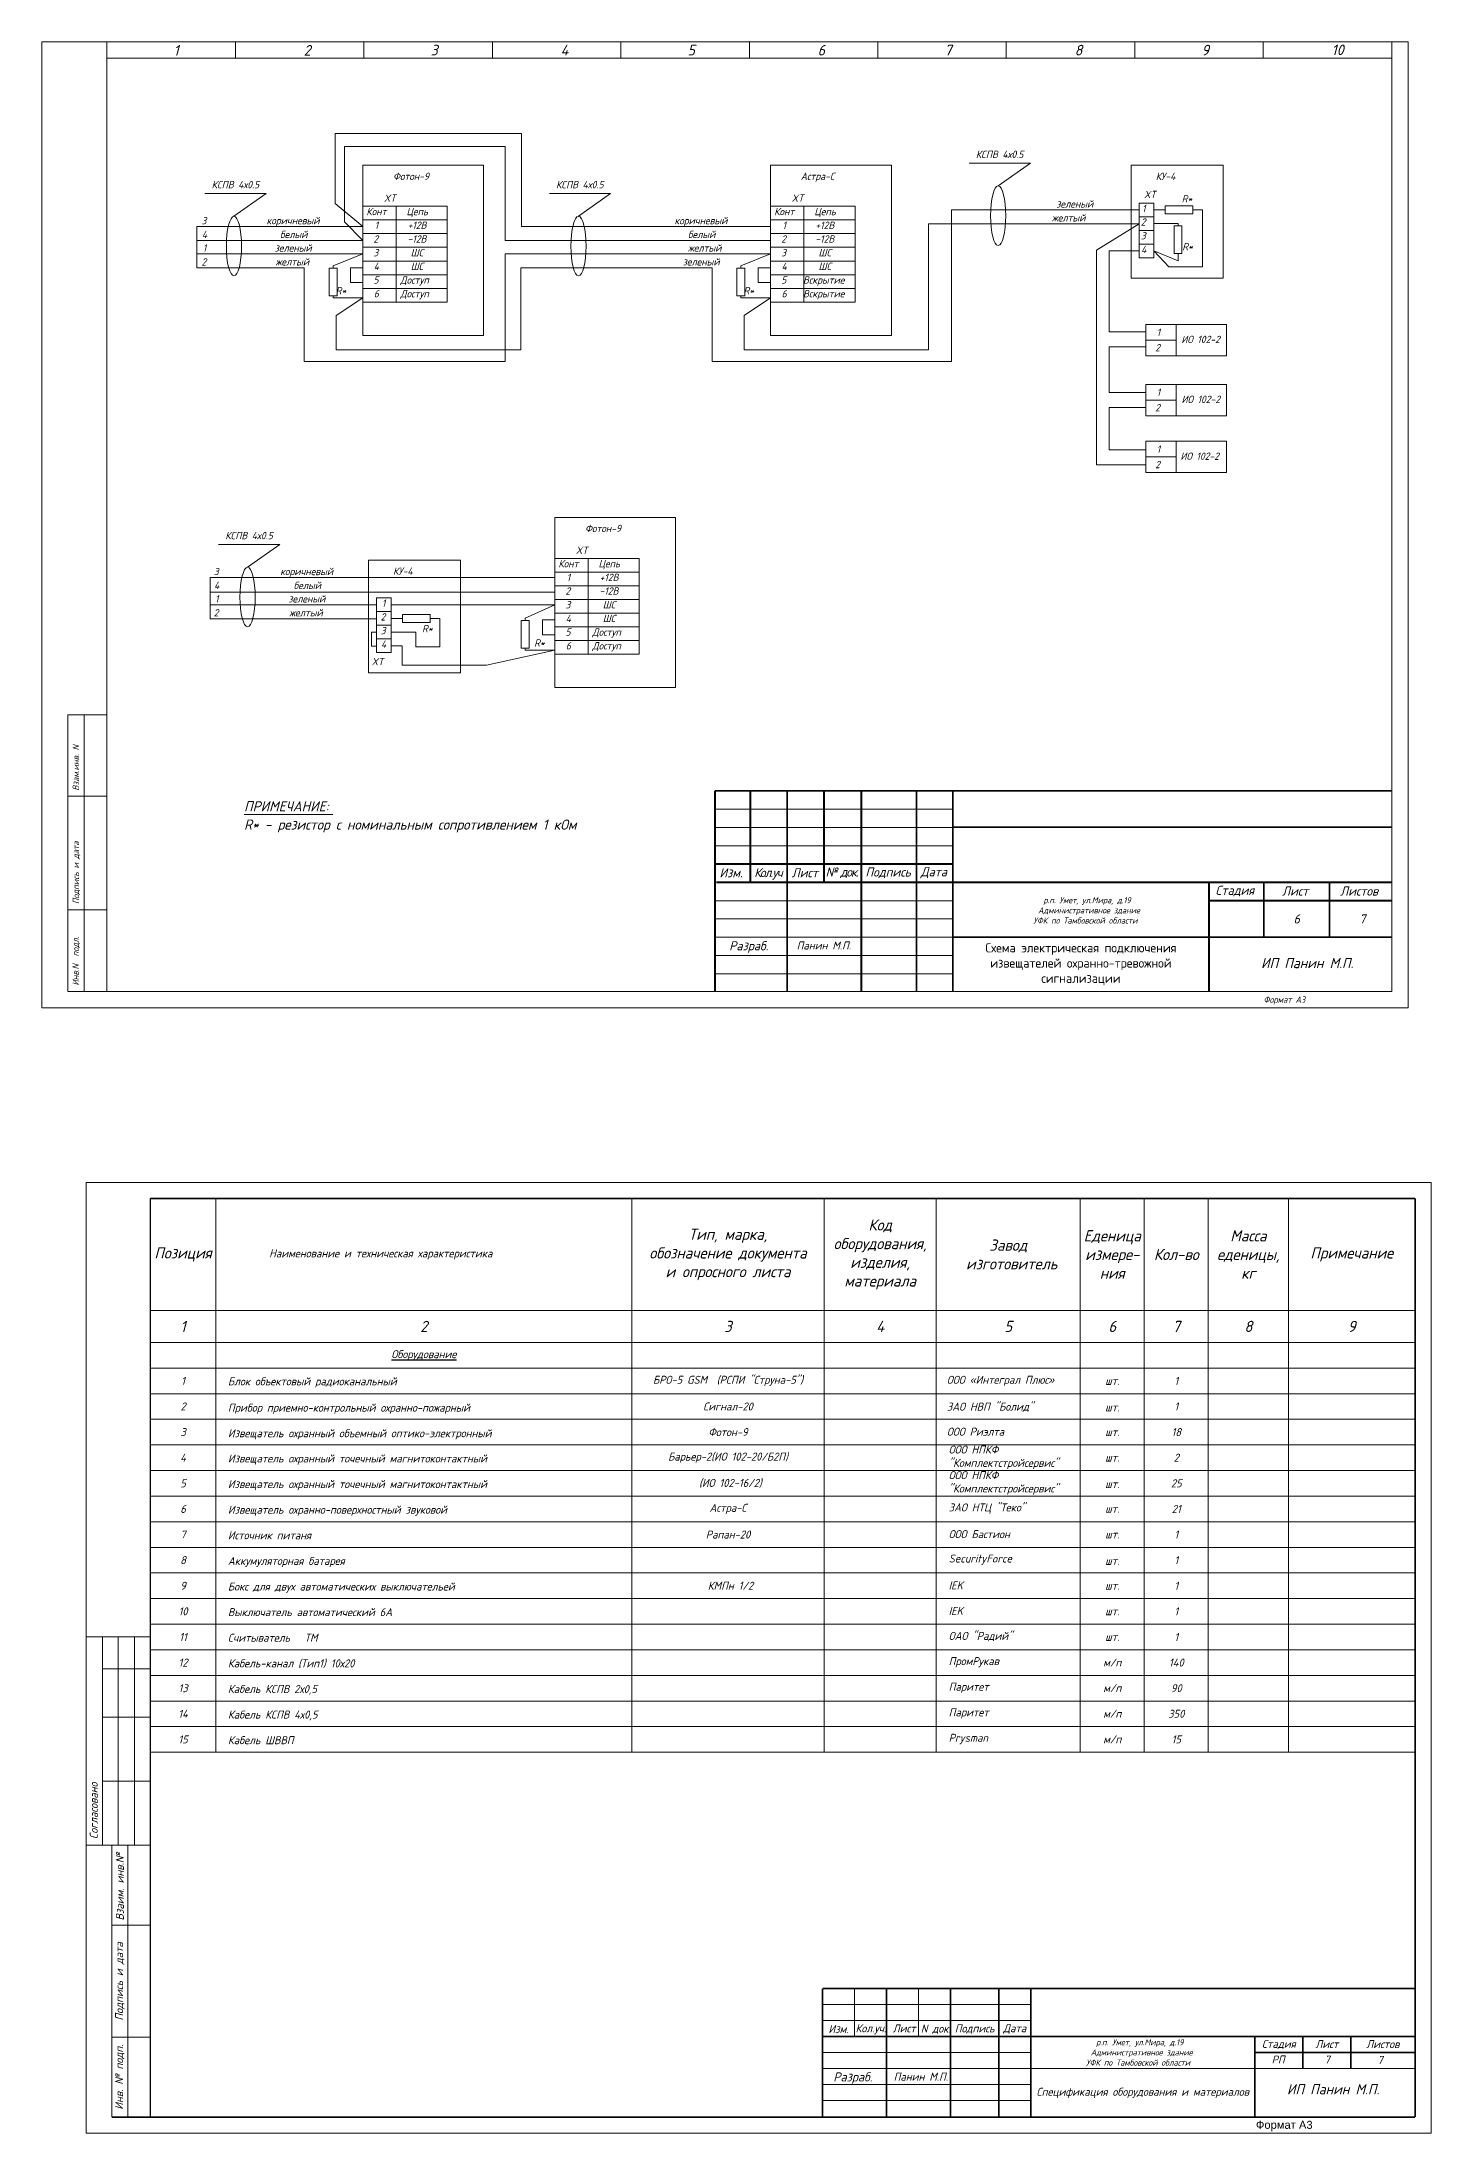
# Model space of a CAD drawing. Header units: inches. Extents: x 859 to 2125, y 393 to 1751.
# Drawn here: x 1647.5 to 1784.2, y 946.8 to 1152.6 of the extents above; entities that cross this region are included whole.
import ezdxf

# ---------------------------------------------------------------- set-up
doc = ezdxf.new("R2010")
doc.units = ezdxf.units.IN
doc.header["$MEASUREMENT"] = 0
doc.linetypes.add('Caddy_Solid', pattern=[0])
doc.linetypes.add('НЕВИДИМАЯ', pattern=[9.525, 6.35, -3.175])
doc.layers.add('DESC', color=7, linetype='Continuous')
doc.styles.get("Standard").update_dxf_attribs({"font": 'GOST_Common Italic_0.ttf'})

msp = doc.modelspace()

# ---------------------------------------------------------------- linework, layer by layer
at = {"layer": 'DESC', "linetype": 'Caddy_Solid', "lineweight": 15}
for p, q in [((1653.9, 1151.01), (1653.9, 1152.61)), ((1666.54, 1151.01), (1666.54, 1152.61)), ((1679.18, 1151.01), (1679.18, 1152.61)), ((1691.82, 1151.01), (1691.82, 1152.61)), ((1704.46, 1151.01), (1704.46, 1152.61)), ((1717.1, 1151.01), (1717.1, 1152.61)), ((1729.74, 1151.01), (1729.74, 1152.61)), ((1742.38, 1151.01), (1742.38, 1152.61)), ((1755.02, 1151.01), (1755.02, 1152.61)), ((1767.66, 1151.01), (1767.66, 1152.61)), ((1780.3, 1151.01), (1780.3, 1152.61)), ((1653.9, 1150.99), (1780.3, 1150.99)), ((1653.9, 1150.99), (1653.9, 1059.17)), ((1780.3, 1150.99), (1780.3, 1059.17)), ((1650.06, 1059.19), (1650.06, 1086.39)), ((1650.06, 1086.39), (1653.9, 1086.39)), ((1651.66, 1086.39), (1651.66, 1059.19)), ((1650.06, 1078.37), (1653.9, 1078.37)), ((1650.06, 1067.19), (1653.9, 1067.19)), ((1780.3, 1059.17), (1650.06, 1059.17))]:
    msp.add_line(p, q, dxfattribs=at)
at = {"layer": 'DESC', "color": 0, "lineweight": 15}
for p, q in [((1676.36, 1136.7), (1676.36, 1143.6)), ((1676.36, 1143.6), (1694.67, 1143.6)), ((1677.28, 1134.91), (1677.28, 1142.3)), ((1677.28, 1142.3), (1693.09, 1142.3)), ((1693.09, 1142.3), (1693.09, 1133.07)), ((1694.67, 1143.6), (1694.67, 1134.44)), ((1744.75, 1140.67), (1738.72, 1140.67)), ((1741.58, 1138.43), (1744.75, 1140.67)), ((1669.57, 1137.69), (1663.54, 1137.69)), ((1666.4, 1135.45), (1669.57, 1137.69)), ((1679.07, 1134.44), (1676.36, 1136.7)), ((1679.07, 1136.43), (1682.35, 1136.43)), ((1682.35, 1136.43), (1682.35, 1135.08)), ((1682.35, 1136.43), (1687.37, 1136.43)), ((1687.37, 1136.43), (1687.37, 1135.08)), ((1703.45, 1137.69), (1697.43, 1137.69)), ((1700.29, 1135.45), (1703.45, 1137.69)), ((1719.19, 1136.43), (1722.47, 1136.43)), ((1722.47, 1136.43), (1722.47, 1135.08)), ((1722.47, 1136.43), (1727.5, 1136.43)), ((1727.5, 1136.43), (1727.5, 1135.08)), ((1737, 1121.16), (1737, 1136.08)), ((1737, 1136.08), (1743.94, 1136.08)), ((1755.44, 1136.08), (1743.94, 1136.08)), ((1755.44, 1136.74), (1756.9, 1136.74)), ((1755.44, 1136.74), (1755.44, 1131.36)), ((1756.9, 1136.74), (1756.9, 1135.4)), ((1757.83, 1136.07), (1756.9, 1136.07)), ((1758.01, 1136.07), (1757.83, 1136.07)), ((1760.73, 1136.46), (1758.01, 1136.46)), ((1758.01, 1136.46), (1758.01, 1135.68)), ((1760.73, 1135.68), (1760.73, 1136.46)), ((1760.73, 1136.07), (1760.97, 1136.07)), ((1760.97, 1136.07), (1761.69, 1136.07)), ((1761.69, 1136.07), (1761.69, 1130.48)), ((1679.07, 1134.44), (1662.73, 1134.44)), ((1662.73, 1134.44), (1662.73, 1130.38)), ((1679.07, 1133.07), (1677.28, 1134.91)), ((1682.35, 1135.08), (1679.07, 1135.08)), ((1679.07, 1135.08), (1682.35, 1135.08)), ((1687.37, 1135.08), (1682.35, 1135.08)), ((1682.35, 1135.08), (1682.35, 1133.74)), ((1682.35, 1135.08), (1687.37, 1135.08)), ((1687.37, 1135.08), (1687.37, 1133.74)), ((1694.67, 1134.44), (1707.7, 1134.44)), ((1719.19, 1134.44), (1707.7, 1134.44)), ((1722.47, 1135.08), (1719.19, 1135.08)), ((1719.19, 1135.08), (1722.47, 1135.08)), ((1727.5, 1135.08), (1722.47, 1135.08)), ((1722.47, 1135.08), (1722.47, 1133.74)), ((1722.47, 1135.08), (1727.5, 1135.08)), ((1727.5, 1135.08), (1727.5, 1133.74)), ((1734.73, 1122.3), (1734.73, 1134.71)), ((1734.73, 1134.71), (1743.94, 1134.71)), ((1755.44, 1134.71), (1743.94, 1134.71)), ((1755.44, 1134.71), (1751.25, 1132.1)), ((1756.9, 1135.4), (1755.44, 1135.4)), ((1755.44, 1135.4), (1756.9, 1135.4)), ((1756.9, 1134.05), (1755.44, 1134.05)), ((1755.44, 1134.05), (1756.9, 1134.05)), ((1756.9, 1135.4), (1756.9, 1134.05)), ((1756.9, 1134.73), (1759.27, 1134.73)), ((1756.9, 1134.05), (1756.9, 1132.71)), ((1758.01, 1135.68), (1760.73, 1135.68)), ((1759.66, 1134.49), (1758.88, 1134.49)), ((1758.88, 1134.49), (1758.88, 1131.77)), ((1759.27, 1134.73), (1759.27, 1134.67)), ((1759.27, 1134.49), (1759.27, 1134.68)), ((1759.66, 1131.77), (1759.66, 1134.49)), ((1679.07, 1133.07), (1662.73, 1133.07)), ((1682.35, 1133.74), (1679.07, 1133.74)), ((1679.07, 1133.74), (1682.35, 1133.74)), ((1682.35, 1132.39), (1679.07, 1132.39)), ((1679.07, 1132.39), (1682.35, 1132.39)), ((1687.37, 1133.74), (1682.35, 1133.74)), ((1682.35, 1133.74), (1682.35, 1132.39)), ((1682.35, 1133.74), (1687.37, 1133.74)), ((1687.37, 1132.39), (1682.35, 1132.39)), ((1682.35, 1132.39), (1682.35, 1131.04)), ((1682.35, 1132.39), (1687.37, 1132.39)), ((1687.37, 1133.74), (1687.37, 1132.39)), ((1687.37, 1132.39), (1687.37, 1131.04)), ((1693.09, 1133.07), (1708.09, 1133.07)), ((1719.19, 1133.07), (1707.7, 1133.07)), ((1722.47, 1133.74), (1719.19, 1133.74)), ((1719.19, 1133.74), (1722.47, 1133.74)), ((1722.47, 1132.39), (1719.19, 1132.39)), ((1719.19, 1132.39), (1722.47, 1132.39)), ((1727.5, 1133.74), (1722.47, 1133.74)), ((1722.47, 1133.74), (1722.47, 1132.39)), ((1722.47, 1133.74), (1727.5, 1133.74)), ((1727.5, 1132.39), (1722.47, 1132.39)), ((1722.47, 1132.39), (1722.47, 1131.04)), ((1722.47, 1132.39), (1727.5, 1132.39)), ((1727.5, 1133.74), (1727.5, 1132.39)), ((1727.5, 1132.39), (1727.5, 1131.04)), ((1751.25, 1132.1), (1751.25, 1110.98)), ((1752.5, 1124.06), (1752.5, 1132.03)), ((1752.5, 1132.03), (1755.44, 1132.03)), ((1756.9, 1132.71), (1755.44, 1132.71)), ((1755.44, 1132.71), (1756.9, 1132.71)), ((1756.9, 1132.71), (1756.9, 1131.36)), ((1758.38, 1130.48), (1756.9, 1132.03)), ((1759.27, 1131.07), (1756.9, 1132.03)), ((1679.07, 1131.74), (1662.73, 1131.74)), ((1673.32, 1130.38), (1662.73, 1130.38)), ((1673.32, 1130.38), (1673.32, 1121.16)), ((1675.76, 1130.33), (1675.76, 1127.61)), ((1676.54, 1130.33), (1675.76, 1130.33)), ((1676.15, 1130.57), (1679.07, 1131.74)), ((1676.15, 1130.33), (1676.15, 1130.57)), ((1676.54, 1127.61), (1676.54, 1130.33)), ((1679.07, 1130.38), (1677.85, 1130.38)), ((1677.85, 1130.38), (1677.85, 1128.94)), ((1682.35, 1131.04), (1679.07, 1131.04)), ((1679.07, 1131.04), (1682.35, 1131.04)), ((1687.37, 1131.04), (1682.35, 1131.04)), ((1682.35, 1131.04), (1682.35, 1129.7)), ((1682.35, 1131.04), (1687.37, 1131.04)), ((1687.37, 1131.04), (1687.37, 1129.7)), ((1693.09, 1121.16), (1693.09, 1131.74)), ((1693.09, 1131.74), (1707.7, 1131.74)), ((1694.61, 1122.3), (1694.61, 1130.38)), ((1694.61, 1130.38), (1707.7, 1130.38)), ((1719.19, 1131.74), (1707.7, 1131.74)), ((1713.44, 1130.38), (1707.7, 1130.38)), ((1713.44, 1130.38), (1713.44, 1121.16)), ((1715.88, 1130.33), (1715.88, 1127.61)), ((1716.66, 1130.33), (1715.88, 1130.33)), ((1716.27, 1130.57), (1719.19, 1131.74)), ((1716.27, 1130.33), (1716.27, 1130.57)), ((1716.66, 1127.61), (1716.66, 1130.33)), ((1719.19, 1130.38), (1717.98, 1130.38)), ((1717.98, 1130.38), (1717.98, 1128.94)), ((1722.47, 1131.04), (1719.19, 1131.04)), ((1719.19, 1131.04), (1722.47, 1131.04)), ((1727.5, 1131.04), (1722.47, 1131.04)), ((1722.47, 1131.04), (1722.47, 1129.7)), ((1722.47, 1131.04), (1727.5, 1131.04)), ((1727.5, 1131.04), (1727.5, 1129.7)), ((1755.44, 1131.36), (1756.9, 1131.36)), ((1761.69, 1130.48), (1758.38, 1130.48)), ((1758.88, 1131.77), (1759.66, 1131.77)), ((1759.27, 1131.77), (1759.27, 1131.53)), ((1759.27, 1131.53), (1759.27, 1131.07)), ((1677.85, 1128.94), (1679.07, 1128.94)), ((1682.35, 1129.7), (1679.07, 1129.7)), ((1679.07, 1129.7), (1682.35, 1129.7)), ((1682.35, 1128.35), (1679.07, 1128.35)), ((1679.07, 1128.35), (1682.35, 1128.35)), ((1687.37, 1129.7), (1682.35, 1129.7)), ((1682.35, 1129.7), (1682.35, 1128.35)), ((1682.35, 1129.7), (1687.37, 1129.7)), ((1687.37, 1128.35), (1682.35, 1128.35)), ((1682.35, 1128.35), (1682.35, 1127)), ((1682.35, 1128.35), (1687.37, 1128.35)), ((1687.37, 1129.7), (1687.37, 1128.35)), ((1687.37, 1128.35), (1687.37, 1127)), ((1717.98, 1128.94), (1719.19, 1128.94)), ((1722.47, 1129.7), (1719.19, 1129.7)), ((1719.19, 1129.7), (1722.47, 1129.7)), ((1722.47, 1128.35), (1719.19, 1128.35)), ((1719.19, 1128.35), (1722.47, 1128.35)), ((1727.5, 1129.7), (1722.47, 1129.7)), ((1722.47, 1129.7), (1722.47, 1128.35)), ((1722.47, 1129.7), (1727.5, 1129.7)), ((1727.5, 1128.35), (1722.47, 1128.35)), ((1722.47, 1128.35), (1722.47, 1127)), ((1722.47, 1128.35), (1727.5, 1128.35)), ((1727.5, 1129.7), (1727.5, 1128.35)), ((1727.5, 1128.35), (1727.5, 1127)), ((1675.76, 1127.61), (1676.54, 1127.61)), ((1676.15, 1127.61), (1676.15, 1127.42)), ((1676.15, 1127.42), (1679.07, 1127.42)), ((1679.07, 1127.42), (1676.46, 1125.67)), ((1676.46, 1125.67), (1676.46, 1122.3)), ((1682.35, 1127), (1679.07, 1127)), ((1687.37, 1127), (1682.35, 1127)), ((1715.88, 1127.61), (1716.66, 1127.61)), ((1716.27, 1127.61), (1716.27, 1127.42)), ((1716.27, 1127.42), (1719.19, 1127.42)), ((1719.19, 1127.42), (1716.59, 1125.67)), ((1716.59, 1125.67), (1716.59, 1122.3)), ((1722.47, 1127), (1719.19, 1127)), ((1727.5, 1127), (1722.47, 1127)), ((1756.11, 1124.06), (1752.5, 1124.06)), ((1676.46, 1122.3), (1694.61, 1122.3)), ((1716.59, 1122.3), (1734.73, 1122.3)), ((1752.5, 1118.09), (1752.5, 1122.59)), ((1752.5, 1122.59), (1756.11, 1122.59)), ((1756.11, 1123.27), (1759.08, 1123.27)), ((1673.32, 1121.16), (1693.09, 1121.16)), ((1713.44, 1121.16), (1737, 1121.16)), ((1756.11, 1118.09), (1752.5, 1118.09)), ((1752.5, 1112.46), (1752.5, 1116.64)), ((1752.5, 1116.64), (1756.11, 1116.64)), ((1756.11, 1117.36), (1759.08, 1117.36)), ((1756.11, 1112.46), (1752.5, 1112.46)), ((1756.11, 1111.77), (1759.08, 1111.77)), ((1751.25, 1110.98), (1756.11, 1110.98)), ((1670.9, 1103.16), (1664.88, 1103.16)), ((1667.74, 1100.92), (1670.9, 1103.16)), ((1697.96, 1101.78), (1701.24, 1101.78)), ((1701.24, 1101.78), (1701.24, 1100.43)), ((1701.24, 1101.78), (1706.26, 1101.78)), ((1706.26, 1101.78), (1706.26, 1100.43)), ((1697.96, 1099.91), (1664.07, 1099.91)), ((1664.07, 1099.91), (1664.07, 1095.85)), ((1701.24, 1100.43), (1697.96, 1100.43)), ((1697.96, 1100.43), (1701.24, 1100.43)), ((1701.24, 1099.09), (1697.96, 1099.09)), ((1697.96, 1099.09), (1701.24, 1099.09)), ((1706.26, 1100.43), (1701.24, 1100.43)), ((1701.24, 1100.43), (1701.24, 1099.09)), ((1701.24, 1100.43), (1706.26, 1100.43)), ((1706.26, 1099.09), (1701.24, 1099.09)), ((1701.24, 1099.09), (1701.24, 1097.74)), ((1701.24, 1099.09), (1706.26, 1099.09)), ((1706.26, 1100.43), (1706.26, 1099.09)), ((1706.26, 1099.09), (1706.26, 1097.74)), ((1697.96, 1098.46), (1664.07, 1098.46)), ((1680.41, 1097.21), (1664.07, 1097.21)), ((1680.41, 1097.9), (1681.87, 1097.9)), ((1680.41, 1097.9), (1680.41, 1092.51)), ((1681.87, 1097.9), (1681.87, 1096.55)), ((1681.87, 1097.22), (1697.96, 1097.22)), ((1695.04, 1095.9), (1697.96, 1097.22)), ((1701.24, 1097.74), (1697.96, 1097.74)), ((1697.96, 1097.74), (1701.24, 1097.74)), ((1706.26, 1097.74), (1701.24, 1097.74)), ((1701.24, 1097.74), (1701.24, 1096.39)), ((1701.24, 1097.74), (1706.26, 1097.74)), ((1706.26, 1097.74), (1706.26, 1096.39)), ((1680.41, 1095.85), (1664.07, 1095.85)), ((1681.87, 1096.55), (1680.41, 1096.55)), ((1680.41, 1096.55), (1681.87, 1096.55)), ((1681.87, 1095.2), (1680.41, 1095.2)), ((1680.41, 1095.2), (1681.87, 1095.2)), ((1681.87, 1096.55), (1681.87, 1095.2)), ((1682.8, 1095.88), (1681.87, 1095.88)), ((1681.87, 1095.2), (1681.87, 1093.86)), ((1682.98, 1095.88), (1682.8, 1095.88)), ((1685.7, 1096.27), (1682.98, 1096.27)), ((1682.98, 1096.27), (1682.98, 1095.49)), ((1682.98, 1095.49), (1685.7, 1095.49)), ((1685.7, 1095.49), (1685.7, 1096.27)), ((1685.7, 1095.88), (1685.94, 1095.88)), ((1685.94, 1095.88), (1686.66, 1095.88)), ((1686.66, 1095.88), (1686.66, 1093.08)), ((1694.64, 1095.66), (1694.64, 1092.94)), ((1695.43, 1095.66), (1694.64, 1095.66)), ((1695.04, 1095.66), (1695.04, 1095.9)), ((1695.43, 1092.94), (1695.43, 1095.66)), ((1697.96, 1095.72), (1696.74, 1095.72)), ((1696.74, 1095.72), (1696.74, 1094.27)), ((1701.24, 1096.39), (1697.96, 1096.39)), ((1697.96, 1096.39), (1701.24, 1096.39)), ((1701.24, 1095.05), (1697.96, 1095.05)), ((1697.96, 1095.05), (1701.24, 1095.05)), ((1706.26, 1096.39), (1701.24, 1096.39)), ((1701.24, 1096.39), (1701.24, 1095.05)), ((1701.24, 1096.39), (1706.26, 1096.39)), ((1706.26, 1095.05), (1701.24, 1095.05)), ((1701.24, 1095.05), (1701.24, 1093.7)), ((1701.24, 1095.05), (1706.26, 1095.05)), ((1706.26, 1096.39), (1706.26, 1095.05)), ((1706.26, 1095.05), (1706.26, 1093.7)), ((1680.41, 1094.51), (1679.92, 1094.51)), ((1679.92, 1094.51), (1679.92, 1093.15)), ((1679.92, 1093.15), (1680.41, 1093.15)), ((1681.87, 1093.86), (1680.41, 1093.86)), ((1680.41, 1093.86), (1681.87, 1093.86)), ((1684.3, 1094.53), (1681.87, 1094.53)), ((1681.87, 1093.86), (1681.87, 1092.51)), ((1681.87, 1093.18), (1682.94, 1093.18)), ((1682.94, 1093.18), (1682.94, 1091.29)), ((1684.3, 1093.08), (1684.3, 1094.53)), ((1686.66, 1093.08), (1684.3, 1093.08)), ((1691.24, 1091.29), (1697.96, 1092.76)), ((1694.64, 1092.94), (1695.43, 1092.94)), ((1695.04, 1092.94), (1695.04, 1092.76)), ((1695.04, 1092.76), (1697.96, 1092.76)), ((1696.74, 1094.27), (1697.96, 1094.27)), ((1701.24, 1093.7), (1697.96, 1093.7)), ((1697.96, 1093.7), (1701.24, 1093.7)), ((1706.26, 1093.7), (1701.24, 1093.7)), ((1701.24, 1093.7), (1701.24, 1092.36)), ((1701.24, 1093.7), (1706.26, 1093.7)), ((1706.26, 1093.7), (1706.26, 1092.36)), ((1680.41, 1092.51), (1681.87, 1092.51)), ((1682.94, 1091.29), (1691.24, 1091.29)), ((1701.24, 1092.36), (1697.96, 1092.36)), ((1706.26, 1092.36), (1701.24, 1092.36)), ((1667.39, 1076.59), (1676.11, 1076.59))]:
    msp.add_line(p, q, dxfattribs=at)
at = {"layer": 'DESC', "color": 7, "lineweight": 15}
for p, q in [((1713.72, 1077.11), (1737.12, 1077.11)), ((1713.72, 1075.31), (1737.12, 1075.31)), ((1713.72, 1066.31), (1737.12, 1066.31)), ((1713.72, 1064.51), (1737.12, 1064.51)), ((1713.72, 1062.71), (1737.12, 1062.71)), ((1713.7, 1060.91), (1737.12, 1060.91)), ((1651.87, 946.82), (1651.87, 1040.38)), ((1651.87, 1040.38), (1784.17, 1040.38)), ((1784.17, 1040.38), (1784.17, 946.82)), ((1664.6, 1038.8), (1664.6, 984.31)), ((1705.55, 1038.8), (1705.55, 984.31)), ((1724.45, 1038.8), (1724.45, 984.31)), ((1735.48, 1038.8), (1735.48, 984.31)), ((1749.65, 1038.8), (1749.65, 984.31)), ((1755.95, 1038.8), (1755.95, 984.31)), ((1762.25, 1038.8), (1762.25, 984.31)), ((1770.13, 1038.8), (1770.13, 984.31)), ((1658.17, 1027.78), (1782.6, 1027.78)), ((1658.17, 1024.63), (1782.6, 1024.63)), ((1658.17, 1022.11), (1782.6, 1022.11)), ((1658.17, 1019.59), (1782.6, 1019.59)), ((1658.17, 1017.07), (1782.6, 1017.07)), ((1658.17, 1014.55), (1782.6, 1014.55)), ((1658.17, 1012.03), (1782.6, 1012.03)), ((1658.17, 1009.51), (1782.6, 1009.51)), ((1658.17, 1006.99), (1782.6, 1006.99)), ((1658.17, 1004.47), (1782.6, 1004.47)), ((1658.17, 1001.95), (1782.6, 1001.95)), ((1658.17, 999.43), (1782.6, 999.43)), ((1658.17, 996.91), (1782.6, 996.91)), ((1658.17, 994.39), (1782.6, 994.39)), ((1658.17, 991.87), (1782.6, 991.87)), ((1658.17, 989.35), (1782.6, 989.35)), ((1658.17, 986.83), (1782.6, 986.83)), ((1658.17, 984.31), (1782.6, 984.31)), ((1727.45, 961.06), (1727.45, 956.34)), ((1733.75, 961.06), (1733.75, 956.34)), ((1724.3, 959.49), (1744.78, 959.49)), ((1724.3, 957.91), (1744.78, 957.91)), ((1724.3, 954.76), (1744.78, 954.76)), ((1724.3, 953.19), (1744.78, 953.19)), ((1744.78, 953.19), (1782.58, 953.19)), ((1724.3, 951.61), (1744.78, 951.61)), ((1724.3, 950.04), (1744.78, 950.04)), ((1784.17, 946.82), (1651.87, 946.82))]:
    msp.add_line(p, q, dxfattribs=at)
at = {"layer": 'DESC', "color": 7, "linetype": 'Continuous', "lineweight": 15}
for p, q in [((1713.79, 1073.51), (1737.15, 1073.51)), ((1713.79, 1068.07), (1737.05, 1068.07))]:
    msp.add_line(p, q, dxfattribs=at)
at = {"layer": 'DESC', "lineweight": 15}
for p, q in [((1658.17, 995.65), (1651.87, 995.65)), ((1653.45, 995.65), (1653.45, 975.17)), ((1655.02, 995.65), (1655.02, 975.17)), ((1656.6, 995.65), (1656.6, 975.17)), ((1658.17, 992.5), (1653.45, 992.5)), ((1658.17, 987.77), (1653.45, 987.77)), ((1658.17, 981.47), (1653.45, 981.47)), ((1658.17, 975.17), (1651.87, 975.17)), ((1654.39, 975.17), (1654.39, 948.4)), ((1654.39, 975.17), (1658.17, 975.17)), ((1655.97, 975.17), (1655.97, 948.4)), ((1654.39, 967.3), (1658.17, 967.3)), ((1654.39, 956.27), (1658.17, 956.27))]:
    msp.add_line(p, q, dxfattribs=at)
msp.add_lwpolyline([(1647.5, 1057.57), (1781.9, 1057.57), (1781.9, 1152.61), (1647.5, 1152.61)], close=True, dxfattribs=at)
at = {"layer": 'DESC', "color": 0, "lineweight": 15}
for points in [[(1679.07, 1140.47), (1690.94, 1140.47), (1690.94, 1123.73), (1679.07, 1123.73)], [(1719.19, 1140.47), (1731.07, 1140.47), (1731.07, 1123.73), (1719.19, 1123.73)], [(1754.66, 1129.37), (1763.7, 1129.37), (1763.7, 1140.47), (1754.66, 1140.47)], [(1756.11, 1124.81), (1764.04, 1124.81), (1764.04, 1121.72), (1756.11, 1121.72)], [(1756.11, 1124.81), (1759.08, 1124.81), (1759.08, 1121.72), (1756.11, 1121.72)], [(1756.11, 1118.9), (1764.04, 1118.9), (1764.04, 1115.82), (1756.11, 1115.82)], [(1756.11, 1118.9), (1759.08, 1118.9), (1759.08, 1115.82), (1756.11, 1115.82)], [(1756.11, 1113.31), (1764.04, 1113.31), (1764.04, 1110.23), (1756.11, 1110.23)], [(1756.11, 1113.31), (1759.08, 1113.31), (1759.08, 1110.23), (1756.11, 1110.23)], [(1697.96, 1105.82), (1709.83, 1105.82), (1709.83, 1089.08), (1697.96, 1089.08)], [(1679.63, 1090.52), (1688.67, 1090.52), (1688.67, 1101.62), (1679.63, 1101.62)]]:
    msp.add_lwpolyline(points, close=True, dxfattribs=at)
at = {"layer": 'DESC', "color": 7, "lineweight": 15}
for points, const_width in [([(1713.72, 1078.91), (1780.3, 1078.91)], 0.18), ([(1713.72, 1078.91), (1713.72, 1059.17)], 0.18), ([(1720.82, 1078.91), (1720.82, 1059.17)], 0.18), ([(1728.12, 1078.91), (1728.12, 1059.17)], 0.18), ([(1733.55, 1078.86), (1733.55, 1059.17)], 0.18), ([(1737.12, 1078.91), (1737.12, 1059.17)], 0.18), ([(1737.13, 1075.34), (1780.3, 1075.34)], 0.18), ([(1713.72, 1071.71), (1737.12, 1071.71)], 0.18), ([(1737.12, 1068.11), (1737.12, 1068.11)], 0.072), ([(1762.32, 1069.88), (1762.32, 1059.17)], 0.18), ([(1762.32, 1068.11), (1780.3, 1068.11)], 0.18), ([(1767.72, 1069.88), (1767.72, 1064.51)], 0.18), ([(1737.12, 1064.51), (1780.3, 1064.51)], 0.18), ([(1658.17, 1038.8), (1658.17, 948.4), (1782.6, 948.4)], 0.158), ([(1782.6, 1038.8), (1658.17, 1038.8)], 0.158), ([(1782.6, 948.4), (1782.6, 1038.8)], 0.158), ([(1724.3, 961.06), (1724.3, 948.46)], 0.158), ([(1724.3, 961.06), (1782.58, 961.06)], 0.158), ([(1730.6, 961.06), (1730.6, 948.4)], 0.158), ([(1736.9, 961.06), (1736.9, 948.46)], 0.158), ([(1741.63, 961.06), (1741.63, 948.46)], 0.158), ([(1744.78, 961.06), (1744.78, 948.46)], 0.158), ([(1724.3, 956.34), (1782.58, 956.34)], 0.158), ([(1766.83, 948.4), (1766.83, 956.34)], 0.158), ([(1771.55, 953.19), (1771.55, 956.34)], 0.158), ([(1776.28, 953.19), (1776.28, 956.34)], 0.158), ([(1766.83, 954.76), (1782.58, 954.76)], 0.158)]:
    msp.add_lwpolyline(points, dxfattribs=dict(at, const_width=const_width))
at = {"layer": 'DESC', "color": 7, "linetype": 'Continuous', "lineweight": 15, "const_width": 0.18}
for points in [[(1717.2, 1070.01), (1717.2, 1078.91)], [(1724.44, 1069.9), (1724.44, 1078.91)], [(1713.85, 1069.9), (1780.3, 1069.9)]]:
    msp.add_lwpolyline(points, dxfattribs=at)
at = {"layer": 'DESC', "linetype": 'Continuous', "lineweight": 15, "const_width": 0.18}
msp.add_lwpolyline([(1774.18, 1069.9), (1774.18, 1064.51)], dxfattribs=at)
at = {"layer": 'DESC', "lineweight": 15, "const_width": 0.158}
msp.add_lwpolyline([(1654.39, 948.4), (1658.17, 948.4)], dxfattribs=at)
at = {"layer": 'DESC', "color": 0, "lineweight": 15}
for centre in [(1741.58, 1135.5), (1666.4, 1132.51), (1700.29, 1132.51), (1667.74, 1097.98)]:
    msp.add_ellipse(centre, major_axis=(0, -2.93), ratio=0.255671, dxfattribs=at)

# ---------------------------------------------------------------- texts
at = {"layer": 'DESC', "lineweight": 15}
for s, height, p in [('1', 1.05, (1660.46, 1151.25)), ('2', 1.05, (1673.26, 1151.25)), ('3', 1.05, (1685.74, 1151.27)), ('4', 1.05, (1698.54, 1151.27)), ('5', 1.05, (1711.02, 1151.27)), ('6', 1.05, (1723.82, 1151.27)), ('7', 1.05, (1736.3, 1151.27)), ('8', 1.05, (1749.1, 1151.27)), ('9', 1.05, (1761.58, 1151.27)), ('10', 1.048, (1774.38, 1151.3)), ('Формат А3', 0.629, (1767.68, 1058.05))]:
    msp.add_text(s, height=height, dxfattribs=at).set_placement(p)
for s, p in [('Взам.инв. N', (1651.17, 1078.92)), ('Подпись и дата', (1651.17, 1067.77)), ('Инв.N  подл.', (1651.14, 1059.75))]:
    msp.add_text(s, height=0.6288, rotation=90, dxfattribs=at).set_placement(p)
at = {"layer": 'DESC', "color": 7}
for s, height, p in [('Блок объектовый радиоканальный ', 0.7875, (1665.8, 1020.41)), ('Прибор приемно-контрольный охранно-пожарный ', 0.7875, (1665.8, 1017.82)), ('Извещатель охранный объемный оптико-электронный ', 0.7875, (1665.8, 1015.3)), ('Извещатель охранный точечный магнитоконтактный ', 0.7875, (1665.8, 1012.82)), ('Извещатель охранный точечный магнитоконтактный', 0.7875, (1665.8, 1010.3)), ('Извещатель охранно-поверхностный звуковой ', 0.7875, (1665.8, 1007.78)), ('Источник питаня ', 0.7875, (1665.8, 1005.26)), ('Аккумуляторная батарея ', 0.7875, (1665.8, 1002.74)), ('Бокс для двух автоматических выключательей', 0.7875, (1665.8, 1000.22)), ('Выключатель автоматический 6А', 0.7875, (1665.8, 997.7)), ('Считыватель   ТМ', 0.7875, (1665.8, 995.18)), ('Кабель-канал (Тип1) 10х20', 0.7875, (1665.8, 992.66)), ('Кабель КСПВ 2х0,5', 0.7875, (1665.8, 990.14)), ('Кабель КСПВ 4х0,5', 0.7875, (1665.8, 987.62)), ('Кабель ШВВП', 0.7875, (1665.8, 985.1)), ('Кол.уч.', 0.787, (1727.55, 956.75)), ('Лист', 0.787, (1731.2, 956.74)), ('N док.', 0.787, (1733.97, 956.72)), ('РП', 0.787, (1768.48, 953.68)), ('7', 0.787, (1773.68, 953.68)), ('7', 0.787, (1778.89, 953.64))]:
    msp.add_text(s, height=height, dxfattribs=at).set_placement(p)
at = {"layer": 'DESC', "color": 0, "lineweight": 15, "attachment_point": 1}
for s, width, heights, insert, char_height in [('КСПВ 4х0.5', 11.8019, [0.819], (1739.38, 1141.9), 0.72), ('КСПВ 4х0.5', 7.3081, [1.09], (1664.2, 1138.92), 0.72), ('\\pi2.981;Фотон-9', 9.8953, [1.61], (1679.07, 1139.74), 0.72), ('КСПВ 4х0.5', 9.4651, [1.09], (1698.08, 1138.92), 0.72), ('\\pi2.96136;Астра-С', 9.8953, [1.61], (1719.19, 1139.74), 0.72), ('\\pi2.78066;КУ-4', 7.7595, [1.61], (1754.3, 1139.74), 0.72), ('\\pi0.35132;Конт', 2.603, [4.06], (1679.07, 1136.27), 0.72), ('\\pi1.31405;XT', 2.603, [4.06], (1679.83, 1137.59), 0.72), ('\\pi1.02068;Цепь', 4.1599, [4.06], (1682.35, 1136.27), 0.72), ('\\pi0.35132;Конт', 2.603, [4.06], (1719.19, 1136.27), 0.72), ('\\pi1.31405;XT', 2.603, [4.06], (1719.95, 1137.59), 0.72), ('\\pi1.02068;Цепь', 4.1599, [4.06], (1722.47, 1136.27), 0.72), ('зеленый', 2.603, [0.786], (1747.3, 1137.02), 0.72), ('\\pi1.17084;1', 2.603, [4.06], (1754.56, 1136.58), 0.72), ('\\pi1.31405;XT', 2.603, [4.06], (1754.61, 1137.95), 0.72), ('\\pi0.80102;R*', 2.603, [4.06], (1758.83, 1137.53), 0.72), ('\\pi1.04621;3', 2.603, [0.786], (1662.16, 1135.38), 0.72), ('\\pi1.07921;4', 2.603, [0.786], (1662.16, 1134.02), 0.72), ('\\pi-1.32761;коричневый', 2.603, [0.786], (1670.93, 1135.38), 0.72), ('белый', 2.603, [0.786], (1670.93, 1134.02), 0.72), ('\\pi1.17084;1', 2.603, [4.06], (1679.07, 1134.92), 0.72), ('\\pi1.12649;+12В', 4.1599, [4.06], (1682.35, 1134.92), 0.72), ('\\pi-1.32761;коричневый', 2.603, [0.786], (1711.06, 1135.38), 0.72), ('белый', 2.603, [0.786], (1711.06, 1134.02), 0.72), ('\\pi1.17084;1', 2.603, [4.06], (1719.19, 1134.92), 0.72), ('\\pi1.12649;+12В', 4.1599, [4.06], (1722.47, 1134.92), 0.72), ('\\pi-0.43252;желтый', 2.603, [0.786], (1747.3, 1135.65), 0.72), ('\\pi1.04593;2', 2.603, [4.06], (1754.56, 1135.24), 0.72), ('\\pi1.04621;3', 2.603, [4.06], (1754.56, 1133.89), 0.72), ('\\pi1.17084;1', 2.603, [0.786], (1662.16, 1132.69), 0.72), ('\\pi-0.52088;зеленый', 2.603, [0.786], (1670.93, 1132.69), 0.72), ('\\pi1.04593;2', 2.603, [4.06], (1679.07, 1133.57), 0.72), ('\\pi1.04621;3', 2.603, [4.06], (1679.07, 1132.23), 0.72), ('\\pi1.12186;-12В', 4.1599, [4.06], (1682.35, 1133.57), 0.72), ('\\pi1.43549;ШС', 4.1599, [4.06], (1682.35, 1132.23), 0.72), ('желтый', 2.603, [0.786], (1711.06, 1132.69), 0.72), ('\\pi1.04593;2', 2.603, [4.06], (1719.19, 1133.57), 0.72), ('\\pi1.04621;3', 2.603, [4.06], (1719.19, 1132.23), 0.72), ('\\pi1.12186;-12В', 4.1599, [4.06], (1722.47, 1133.57), 0.72), ('\\pi1.43549;ШС', 4.1599, [4.06], (1722.47, 1132.23), 0.72), ('\\pi1.07921;4', 2.603, [4.06], (1754.56, 1132.54), 0.72), ('\\pi0.80102;R*', 2.603, [4.06], (1758.89, 1132.82), 0.72), ('\\pi1.04593;2', 2.603, [0.786], (1662.16, 1131.32), 0.72), ('\\pi-0.43252;желтый', 2.603, [0.786], (1670.93, 1131.32), 0.72), ('\\pi1.07921;4', 2.603, [4.06], (1679.07, 1130.88), 0.72), ('\\pi1.43549;ШС', 4.1599, [4.06], (1682.35, 1130.88), 0.72), ('\\pi-0.52088;зеленый', 2.603, [0.786], (1711.06, 1131.32), 0.72), ('\\pi1.07921;4', 2.603, [4.06], (1719.19, 1130.88), 0.72), ('\\pi1.43549;ШС', 4.1599, [4.06], (1722.47, 1130.88), 0.72), ('\\pi0.80102;R*', 2.603, [4.06], (1675.6, 1128.48), 0.72), ('\\pi1.04839;5', 2.603, [4.06], (1679.07, 1129.54), 0.72), ('\\pi1.08384;6', 2.603, [4.06], (1679.07, 1128.19), 0.72), ('\\pi0.41768;Доступ', 4.1599, [4.06], (1682.35, 1129.54), 0.72), ('\\pi0.41768;Доступ', 4.1599, [4.06], (1682.35, 1128.19), 0.72), ('\\pi0.80102;R*', 2.603, [4.06], (1715.72, 1128.48), 0.72), ('\\pi1.04839;5', 2.603, [4.06], (1719.19, 1129.54), 0.72), ('\\pi1.08384;6', 2.603, [4.06], (1719.19, 1128.19), 0.72), ('\\pi-0.08632;Вскрытие', 4.1599, [4.06], (1722.47, 1129.54), 0.72), ('\\pi-0.08632;Вскрытие', 4.1599, [4.06], (1722.47, 1128.19), 0.72), ('\\pi1.17084;1', 2.603, [4.06], (1756, 1124.39), 0.72), ('\\pi0.27252;ИО 102-2', 4.4347, [3.31], (1759.32, 1123.69), 0.72), ('\\pi1.04593;2', 2.603, [4.06], (1755.98, 1122.87), 0.72), ('\\pi1.17084;1', 2.603, [4.06], (1756, 1118.48), 0.72), ('\\pi0.27252;ИО 102-2', 4.4347, [3.31], (1759.34, 1117.79), 0.72), ('\\pi1.04593;2', 2.603, [4.06], (1755.98, 1116.97), 0.72), ('\\pi1.04593;2', 2.603, [4.06], (1755.98, 1111.38), 0.72), ('\\pi1.17084;1', 2.603, [4.06], (1756, 1112.89), 0.72), ('\\pi0.27252;ИО 102-2', 4.4347, [3.31], (1759.23, 1112.2), 0.72), ('\\pi2.981;Фотон-9', 9.8953, [1.61], (1697.96, 1105.09), 0.72), ('\\pi0.35132;Конт', 2.603, [4.06], (1697.96, 1101.62), 0.72), ('\\pi1.31405;XT', 2.603, [4.06], (1698.72, 1102.94), 0.72), ('\\pi1.02068;Цепь', 4.1599, [4.06], (1701.24, 1101.62), 0.72), ('\\pi1.04621;3', 2.603, [0.786], (1663.36, 1100.85), 0.72), ('\\pi1.07921;4', 2.603, [0.786], (1663.36, 1099.49), 0.72), ('\\pi-1.32761;коричневый', 2.603, [0.786], (1672.27, 1100.85), 0.72), ('белый', 2.603, [0.786], (1672.27, 1099.49), 0.72), ('\\pi2.78066;КУ-4', 7.7595, [1.61], (1679.27, 1100.89), 0.72), ('\\pi1.04593;2', 2.603, [4.06], (1697.96, 1098.93), 0.72), ('\\pi1.17084;1', 2.603, [4.06], (1697.96, 1100.27), 0.72), ('\\pi1.12649;+12В', 4.1599, [4.06], (1701.24, 1100.27), 0.72), ('\\pi1.12186;-12В', 4.1599, [4.06], (1701.24, 1098.93), 0.72), ('\\pi1.17084;1', 2.603, [0.786], (1663.36, 1098.16), 0.72), ('\\pi-0.52088;зеленый', 2.603, [0.786], (1672.27, 1098.16), 0.72), ('\\pi1.17084;1', 2.603, [4.06], (1679.78, 1097.74), 0.72), ('\\pi1.04621;3', 2.603, [4.06], (1697.96, 1097.58), 0.72), ('\\pi1.43549;ШС', 4.1599, [4.06], (1701.24, 1097.58), 0.72), ('\\pi1.04593;2', 2.603, [0.786], (1663.36, 1096.79), 0.72), ('\\pi-0.43252;желтый', 2.603, [0.786], (1672.27, 1096.79), 0.72), ('\\pi1.04593;2', 2.603, [4.06], (1679.78, 1096.39), 0.72), ('\\pi1.04621;3', 2.603, [4.06], (1679.78, 1095.04), 0.72), ('\\pi0.80102;R*', 2.603, [4.06], (1684.1, 1095.23), 0.72), ('\\pi1.04839;5', 2.603, [4.06], (1697.96, 1094.89), 0.72), ('\\pi1.07921;4', 2.603, [4.06], (1697.96, 1096.23), 0.72), ('\\pi0.41768;Доступ', 4.1599, [4.06], (1701.24, 1094.89), 0.72), ('\\pi1.43549;ШС', 4.1599, [4.06], (1701.24, 1096.23), 0.72), ('\\pi1.07921;4', 2.603, [4.06], (1679.78, 1093.7), 0.72), ('\\pi0.80102;R*', 2.603, [4.06], (1695.13, 1093.82), 0.72), ('\\pi1.08384;6', 2.603, [4.06], (1697.96, 1093.54), 0.72), ('\\pi0.41768;Доступ', 4.1599, [4.06], (1701.24, 1093.54), 0.72), ('\\pi1.31405;XT', 2.603, [4.06], (1678.63, 1091.99), 0.72), ('ПРИМЕЧАНИЕ:', 12.0546, [0.819], (1667.39, 1077.89), 1), ('R* - резистор с номинальным сопротивлением 1 кОм', 34.4536, [0.857], (1667.39, 1076.09), 1), ('\\pi25.26071;р.п. Умет, ул.Мира, д.19\\P\\pi24.36617; Административное здание \\P\\pi24.27003;УФК по Тамбовской области', 59.1919, [0], (1720.77, 1068.45), 0.6), ('\\pi25.26071;р.п. Умет, ул.Мира, д.19\\P\\pi24.36617; Административное здание \\P\\pi24.27003;УФК по Тамбовской области', 59.1919, [0], (1725.95, 956.07), 0.6)]:
    msp.add_mtext_dynamic_manual_height_columns(s, width=width, gutter_width=1, heights=heights, dxfattribs=dict(at, insert=insert, char_height=char_height))
at = {"layer": 'DESC', "color": 0, "lineweight": 15}
note = msp.add_mtext_dynamic_manual_height_columns('КСПВ ', width=4.7916, gutter_width=1, heights=[0.819, 0], dxfattribs=dict(at, insert=(1665.54, 1104.39), char_height=0.72, attachment_point=1))
for column, words in zip(note.columns.linked_columns, ['4х0.5']):
    column.text = words
at = {"layer": 'DESC', "color": 0, "lineweight": 15, "char_height": 0.9, "attachment_point": 5}
for s, insert, width in [('Изм.', (1715.3, 1070.85), 3.4805), ('{\\T0.85;Кол.уч}', (1718.94, 1070.74), 3.6119), ('Лист', (1722.56, 1070.85), 3.6273), ('{\\T0.85;№ док.}', (1726.21, 1070.85), 3.6803), ('Подпись', (1730.75, 1070.85), 5.4), ('Дата', (1735.25, 1070.85), 3.6), ('Стадия', (1764.86, 1069.05), 5.4), ('Лист', (1770.8, 1069.05), 6.48), ('Листов', (1777.09, 1069.05), 6.0943), ('6', (1770.95, 1066.31), 6.4543), ('7', (1777.41, 1066.31), 6.4543), ('Разраб.', (1717.04, 1063.54), 7.0924), ('Разраб.', (1727.28, 952.24), 7.0924)]:
    msp.add_mtext(s, dxfattribs=dict(at, insert=insert, width=width))
at = {"layer": 'DESC', "lineweight": 15, "attachment_point": 5}
for s, insert, char_height, width in [('Панин М.П.', (1724.43, 1063.69), 0.787, 6.3), ('{\\fGOST Common|b0|i0|c204|p34;Схема электрическая подключения извещателей охранно-тревожной сигнализации}', (1749.72, 1061.84), 0.9, 25.2), ('Панин М.П.', (1733.97, 952.38), 0.787, 6.3)]:
    msp.add_mtext(s, dxfattribs=dict(at, insert=insert, char_height=char_height, width=width))
at = {"layer": 'DESC', "lineweight": 15, "char_height": 1, "attachment_point": 1}
for insert in [(1762.63, 1062.46), (1765.18, 951.65)]:
    msp.add_mtext_dynamic_manual_height_columns('\\pi4.80835;ИП Панин М.П.', width=17.9743, gutter_width=1, heights=[1.74], dxfattribs=dict(at, insert=insert))
at = {"layer": 'DESC'}
for s, insert, char_height, width, attachment_point in [('Тип, марка, \\Pобозначение документа \\Pи опросного листа', (1715, 1033.29), 1.1025, 18.9, 5), ('Код оборудования, изделия, материала', (1729.97, 1033.29), 1.1025, 11.025, 5), ('Еденица измере-\\Pния', (1752.8, 1033.29), 1.1025, 6.3, 5), ('Масса еденицы, \\Pкг', (1766.19, 1033.29), 1.1025, 7.875, 5), ('Позиция', (1661.39, 1033.29), 1.103, 6.4299, 5), ('           Наименование и техническая характеристика', (1664.6, 1033.29), 0.7875, 40.95, 4), ('Завод\\P изготовитель', (1742.57, 1033.29), 1.1025, 14.175, 5), ('Кол-во', (1759.1, 1033.29), 1.103, 6.3, 5), ('Примечание', (1776.36, 1033.29), 1.103, 12.4701, 5), ('1', (1661.39, 1026.21), 1.1, 6.4299, 5), ('2', (1685.08, 1026.21), 1.1, 40.95, 5), ('3', (1715, 1026.21), 1.1, 18.9, 5), ('4', (1729.97, 1026.21), 1.1, 11.025, 5), ('5', (1742.57, 1026.21), 1.1, 14.175, 5), ('6', (1752.8, 1026.21), 1.1, 6.3, 5), ('7', (1759.1, 1026.21), 1.1, 6.3, 5), ('8', (1766.19, 1026.21), 1.1, 7.875, 5), ('9', (1776.36, 1026.21), 1.1, 12.4701, 5), ('{\\LОборудование}', (1685.08, 1023.37), 0.7875, 40.95, 5), ('1', (1661.39, 1020.85), 0.787, 6.4299, 5), ('БРО-5 GSM  (РСПИ "Струна-5")', (1715, 1020.85), 0.7875, 18.9, 5), ('ООО «Интеграл Плюс»', (1736.53, 1020.85), 0.7875, 14.175, 4), ('шт.', (1752.8, 1020.85), 0.787, 6.3, 5), ('1', (1759.1, 1020.85), 0.787, 6.3, 5), ('2', (1661.39, 1018.33), 0.787, 6.4299, 5), ('Сигнал-20', (1715, 1018.33), 0.787, 18.9, 5), ('ЗАО НВП "Болид"', (1736.53, 1018.25), 0.7875, 14.175, 4), ('1', (1759.1, 1018.33), 0.787, 6.3, 5), ('шт.', (1752.8, 1018.25), 0.787, 6.3, 5), ('3', (1661.39, 1015.81), 0.787, 6.4299, 5), ('Фотон-9', (1715, 1015.81), 0.787, 18.9, 5), ('ООО Риэлта', (1736.53, 1015.85), 0.787, 14.175, 4), ('шт.', (1752.8, 1015.81), 0.787, 6.3, 5), ('18', (1759.1, 1015.81), 0.787, 6.3, 5), ('4', (1661.39, 1013.29), 0.787, 6.4299, 5), ('Барьер-2(ИО 102-20/Б2П)', (1715, 1013.29), 0.7875, 18.9, 5), ('ООО НПКФ "Комплектстройсервис"', (1736.71, 1013.33), 0.7875, 14.175, 4), ('шт.', (1752.8, 1013.3), 0.787, 6.3, 5), ('2', (1759.1, 1013.29), 0.787, 6.3, 5), ('5', (1661.39, 1010.77), 0.787, 6.4299, 5), (' (ИО 102-16/2)', (1715, 1010.77), 0.7875, 18.9, 5), ('ООО НПКФ "Комплектстройсервис"', (1736.71, 1010.81), 0.7875, 14.175, 4), ('шт.', (1752.8, 1010.7), 0.787, 6.3, 5), ('25', (1759.1, 1010.77), 0.787, 6.3, 5), ('6', (1661.39, 1008.25), 0.787, 6.4299, 5), ('Астра-С', (1715, 1008.25), 0.787, 18.9, 5), ('ЗАО НТЦ "Теко"', (1736.71, 1008.29), 0.7875, 14.175, 4), ('шт.', (1752.8, 1008.26), 0.787, 6.3, 5), ('21', (1759.1, 1008.25), 0.787, 6.3, 5), ('7', (1661.39, 1005.73), 0.787, 6.4299, 5), ('Рапан-20', (1715, 1005.73), 0.787, 18.9, 5), ('ООО Бастион', (1736.71, 1005.77), 0.7875, 14.175, 4), ('шт.', (1752.8, 1005.74), 0.787, 6.3, 5), ('1', (1759.1, 1005.73), 0.787, 6.3, 5), ('8', (1661.39, 1003.21), 0.787, 6.4299, 5), ('SecurityForce', (1736.71, 1003.25), 0.7875, 14.175, 4), ('шт.', (1752.8, 1003.14), 0.787, 6.3, 5), ('1', (1759.1, 1003.21), 0.787, 6.3, 5), ('9', (1661.39, 1000.69), 0.787, 6.4299, 5), (' КМПн 1/2', (1715, 1000.69), 0.787, 18.9, 5), ('IEK', (1736.71, 1000.73), 0.787, 14.175, 4), ('шт.', (1752.8, 1000.7), 0.787, 6.3, 5), ('1', (1759.1, 1000.69), 0.787, 6.3, 5), ('10', (1661.39, 998.17), 0.787, 6.4299, 5), ('IEK', (1736.71, 998.21), 0.787, 14.175, 4), ('шт.', (1752.8, 998.18), 0.787, 6.3, 5), ('1', (1759.1, 998.17), 0.787, 6.3, 5), ('11', (1661.39, 995.65), 0.787, 6.4299, 5), ('ОАО "Радий"', (1736.71, 995.69), 0.7875, 14.175, 4), ('1', (1759.1, 995.65), 0.787, 6.3, 5), ('шт.', (1752.8, 995.66), 0.787, 6.3, 5), ('12', (1661.39, 993.13), 0.787, 6.4299, 5), ('ПромРукав', (1736.71, 993.17), 0.787, 14.175, 4), ('м/п', (1752.8, 993.14), 0.787, 6.3, 5), ('140', (1759.1, 993.13), 0.787, 6.3, 5), ('13', (1661.39, 990.61), 0.787, 6.4299, 5), ('Паритет', (1736.71, 990.65), 0.787, 14.175, 4), ('м/п', (1752.8, 990.62), 0.787, 6.3, 5), ('90', (1759.1, 990.61), 0.787, 6.3, 5), ('14', (1661.39, 988.09), 0.787, 6.4299, 5), ('Паритет', (1736.71, 988.13), 0.787, 14.175, 4), ('м/п', (1752.8, 988.1), 0.787, 6.3, 5), ('350', (1759.1, 988.09), 0.787, 6.3, 5), ('15', (1661.39, 985.57), 0.787, 6.4299, 5), ('Prysman', (1736.71, 985.61), 0.787, 14.175, 4), ('м/п', (1752.8, 985.58), 0.787, 6.3, 5), ('15', (1759.1, 985.57), 0.787, 6.3, 5), ('Изм.', (1725.87, 957.07), 0.787, 3.15, 5), ('Подпись', (1739.26, 957.07), 0.787, 4.725, 5), ('Дата', (1743.2, 957.07), 0.787, 3.15, 5), ('Спецификация оборудования и материалов', (1755.8, 950.79), 0.7875, 22.05, 5)]:
    msp.add_mtext(s, dxfattribs=dict(at, insert=insert, char_height=char_height, width=width, attachment_point=attachment_point))
at = {"layer": 'DESC', "char_height": 0.7875, "attachment_point": 1, "rotation": 90}
for s, insert, width in [('Cогласовано', (1652.21, 975.75), 9.4622), ('Взаим. инв.№', (1654.78, 967.75), 14.4387), ('Подпись и дата', (1654.71, 957.9), 11.3549), ('Инв. № подп.', (1654.71, 949.13), 13.2391)]:
    msp.add_mtext(s, dxfattribs=dict(at, insert=insert, width=width))
at = {"layer": 'DESC', "color": 0, "char_height": 0.787, "attachment_point": 5}
for s, insert, width in [('Стадия', (1769.19, 955.55), 4.725), ('Лист', (1773.91, 955.59), 5.67), ('Листов', (1779.42, 955.59), 5.3325)]:
    msp.add_mtext(s, dxfattribs=dict(at, insert=insert, width=width))
at = {"layer": 'DESC', "linetype": 'НЕВИДИМАЯ', "insert": (1766.93, 948.04), "char_height": 0.7875, "width": 9.1777, "attachment_point": 1}
msp.add_mtext('{\\fArial|b0|i0|c204|p34;Формат А3}', dxfattribs=at)

doc.saveas('drawing.dxf')
